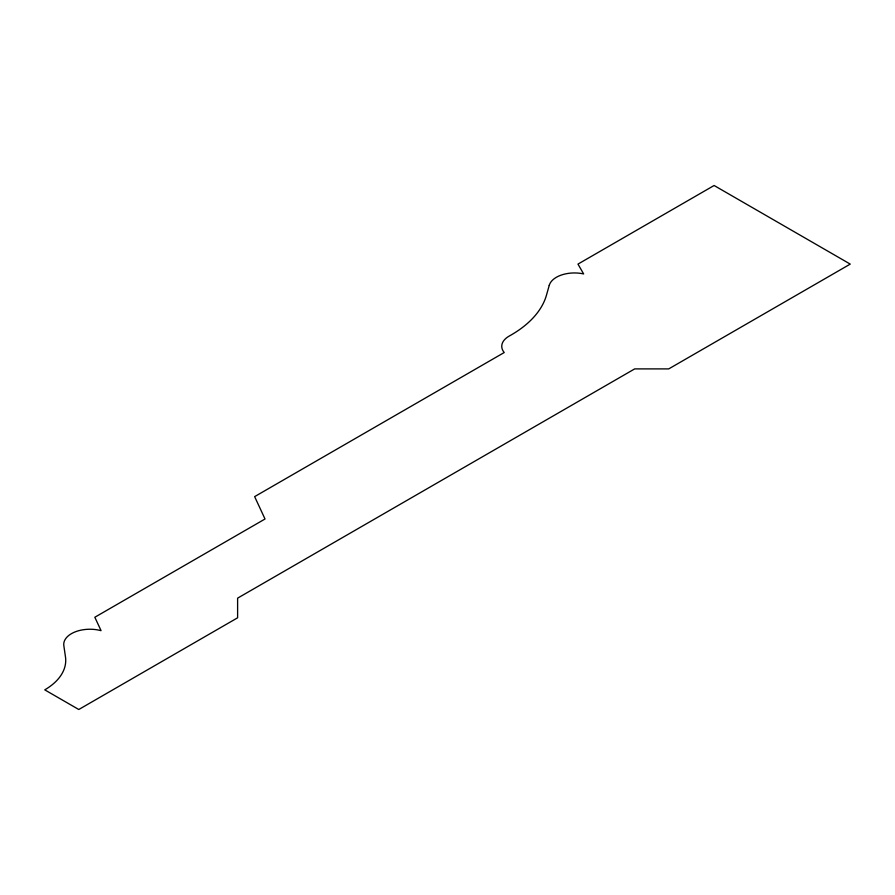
<?xml version="1.0" encoding="UTF-8"?>
<svg xmlns="http://www.w3.org/2000/svg" width="895" height="895" viewBox="0 0 895 895"><rect width="100%" height="100%" fill="white"/><g stroke="black" fill="none" stroke-linecap="round" stroke-linejoin="round"><path stroke-width="1.34" d="M549.25 285.337L546.487 295.093A126.519 73.043 0 0 1 509.244 336.05A24.803 14.32 0 0 0 504.221 352.529L254.639 496.624L265.021 518.999L94.836 617.248L101.068 630.662A26.223 15.137 0 0 0 63.836 645.653L65.469 656.885A72.484 41.852 0 0 1 44.75 689.855L78.782 709.5L237.611 617.796L237.611 598.151L634.689 368.897L668.733 368.897L850.25 264.103L714.109 185.5L577.969 264.103L583.641 273.926A25.563 14.756 0 0 0 549.25 285.337"/></g></svg>
